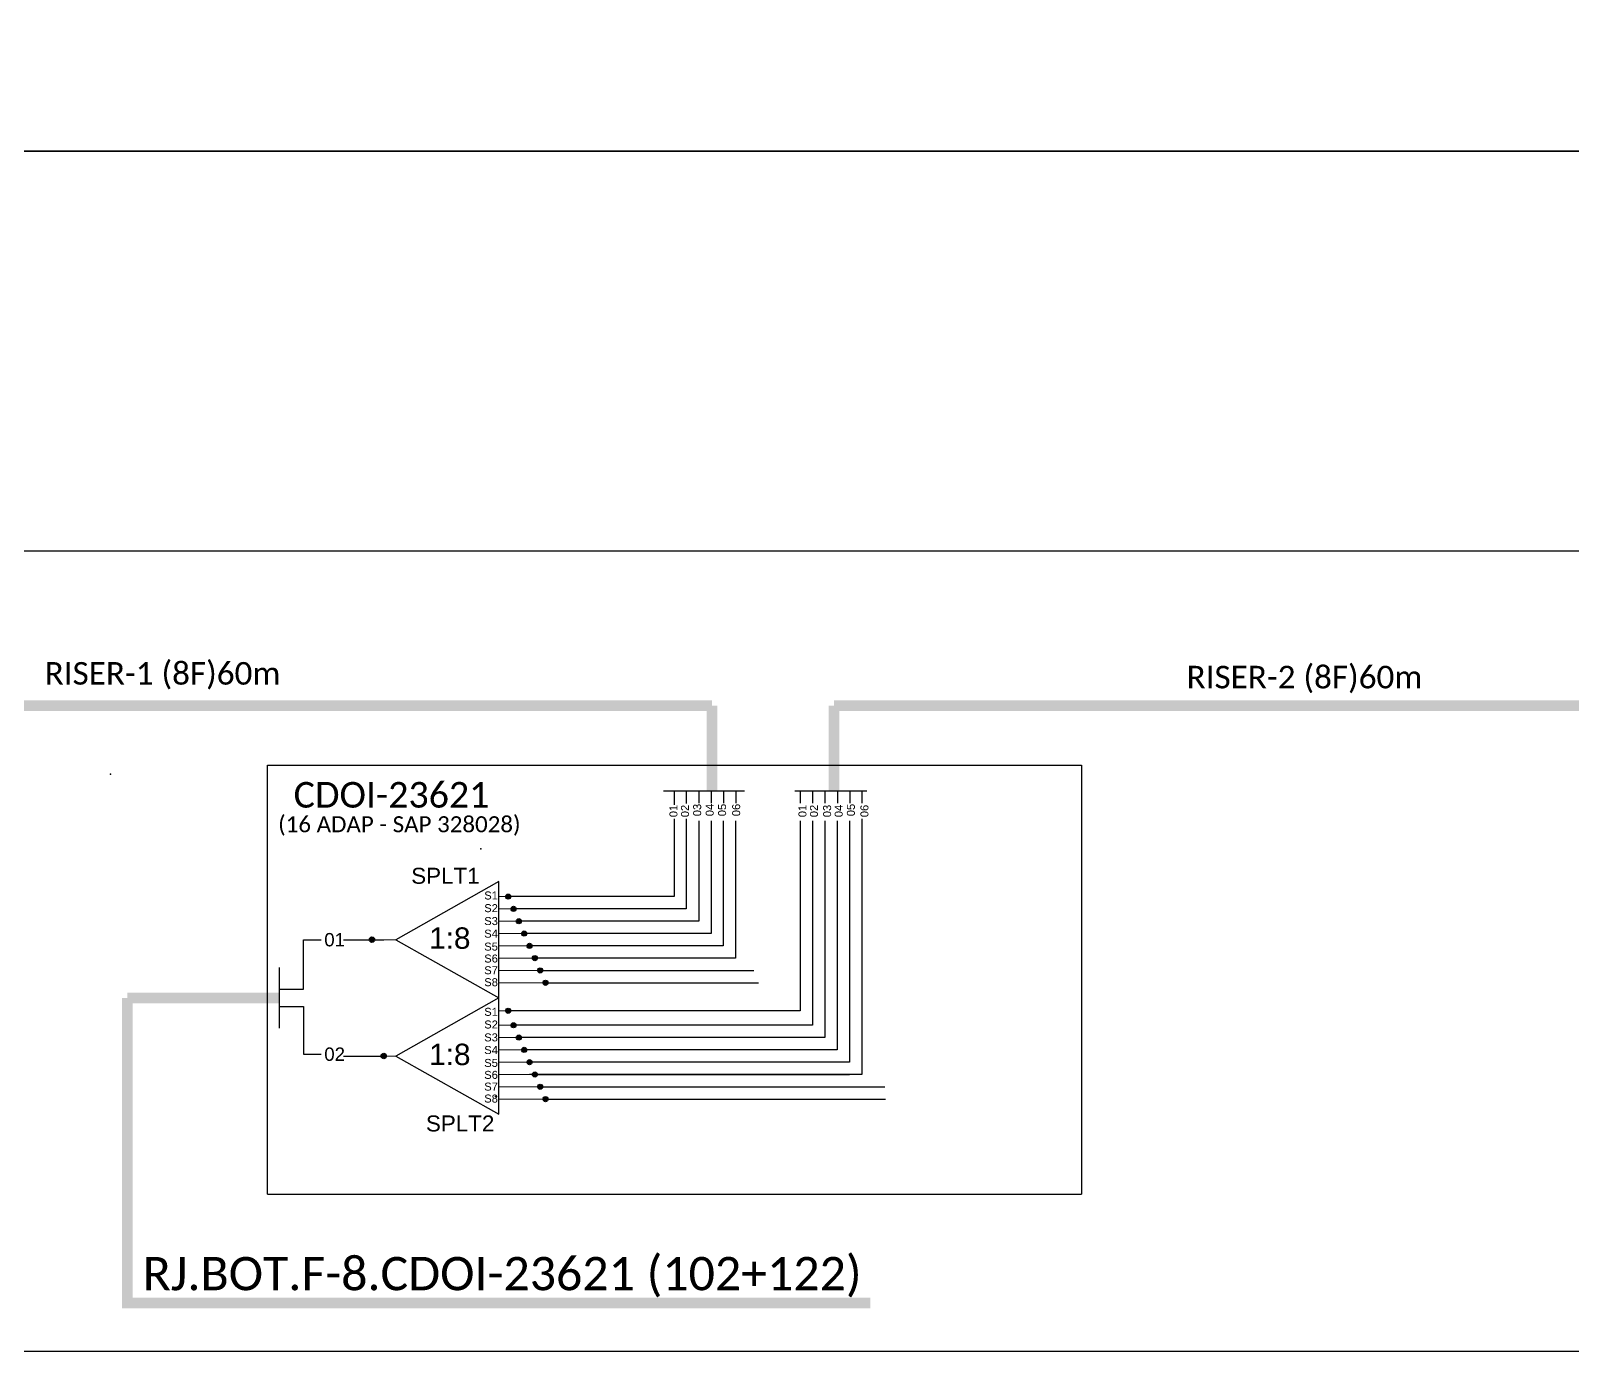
# Model space of a CAD drawing. Header units: metres. Extents: x -0.4 to 58.6, y 1.4 to 43.1.
# Drawn here: x 48.666 to 53.657, y 30.047 to 34.321 of the extents above; entities that cross this region are included whole.
import ezdxf
from ezdxf.enums import TextEntityAlignment as Align

# ---------------------------------------------------------------- set-up
doc = ezdxf.new("R2010")
doc.units = ezdxf.units.M
doc.styles.add('ARIAL', font='arial.ttf')
doc.styles.get("Standard").update_dxf_attribs({"font": 'arial.ttf'})
doc.styles.add('WMF-Calibri0', font='calibri.ttf')
doc.linetypes.add('RESERVA', pattern='A,0.5,-0.15,["RESERVA",Standard,S=0.18,R=0,X=0,Y=-0.1],-1.3', length=1.95)

# ---------------------------------------------------------------- blocks, each defined once
blk = doc.blocks.new('A$C415C251F')
at = {"color": 3}
blk.add_point((0, 0), dxfattribs=at)
blk = doc.blocks.new('LEG_CDOIA8_C-SPLT_ESQ')
at = {"color": 3, "extrusion": (0, 0, -1), "xscale": -1, "zscale": -1}
blk.add_blockref('A$C415C251F', (0, 0), dxfattribs=at)
at = {"color": 1, "style": 'WMF-Calibri0', "flags": 4}
blk.add_attdef('CDO', (21.44, -2.61), '', height=2, dxfattribs=at)
blk.add_attdef('MODELO', text='', height=1.5, dxfattribs=at).set_placement((22.54, -4.54), align=Align.CENTER)
at = {"style": 'ARIAL', "flags": 4}
blk.add_attdef('SPLITAGEM', text='', height=1.5, dxfattribs=at).set_placement((18.61, -12.59), align=Align.CENTER)
blk = doc.blocks.new('SPLITTER_')
blk.add_point((0, 0))
at = {"style": 'ARIAL', "flags": 4}
blk.add_attdef('SPLT', (0, -3.26), '', height=1.5, dxfattribs=at)

msp = doc.modelspace()

# ---------------------------------------------------------------- hatches: boundary and pattern name
h = msp.add_hatch(color=3)
h.dxf.hatch_style = 1
edge = h.paths.add_edge_path()
edge.add_arc((50.2122, 31.5183), 0.00836, 0, 360)
h = msp.add_hatch(color=3)
h.dxf.hatch_style = 1
edge = h.paths.add_edge_path()
edge.add_arc((50.2294, 31.4785), 0.00836, 0, 360)
h = msp.add_hatch(color=3)
h.dxf.hatch_style = 1
edge = h.paths.add_edge_path()
edge.add_arc((50.2467, 31.4386), 0.00836, 0, 360)
h = msp.add_hatch(color=3)
h.dxf.hatch_style = 1
edge = h.paths.add_edge_path()
edge.add_arc((50.264, 31.3988), 0.00836, 0, 360)
h = msp.add_hatch(color=3)
h.dxf.hatch_style = 1
edge = h.paths.add_edge_path()
edge.add_arc((49.7709, 31.3789), 0.00886, 0, 360)
h = msp.add_hatch(color=3)
h.dxf.hatch_style = 1
edge = h.paths.add_edge_path()
edge.add_arc((50.2813, 31.3589), 0.00836, 0, 360)
h = msp.add_hatch(color=3)
h.dxf.hatch_style = 1
edge = h.paths.add_edge_path()
edge.add_arc((50.2986, 31.3191), 0.00836, 0, 360)
h = msp.add_hatch(color=3)
h.dxf.hatch_style = 1
edge = h.paths.add_edge_path()
edge.add_arc((50.3158, 31.2793), 0.00836, 0, 360)
h = msp.add_hatch(color=3)
h.dxf.hatch_style = 1
edge = h.paths.add_edge_path()
edge.add_arc((50.3331, 31.2394), 0.00836, 0, 360)
h = msp.add_hatch(color=3)
h.dxf.hatch_style = 1
edge = h.paths.add_edge_path()
edge.add_arc((50.2122, 31.1487), 0.00836, 0, 360)
h = msp.add_hatch(color=3)
h.dxf.hatch_style = 1
edge = h.paths.add_edge_path()
edge.add_arc((50.2294, 31.1019), 0.00836, 0, 360)
h = msp.add_hatch(color=3)
h.dxf.hatch_style = 1
edge = h.paths.add_edge_path()
edge.add_arc((50.2467, 31.062), 0.00836, 0, 360)
h = msp.add_hatch(color=3)
h.dxf.hatch_style = 1
edge = h.paths.add_edge_path()
edge.add_arc((49.8093, 31.0023), 0.00886, 0, 360)
h = msp.add_hatch(color=3)
h.dxf.hatch_style = 1
edge = h.paths.add_edge_path()
edge.add_arc((50.264, 31.0222), 0.00836, 0, 360)
h = msp.add_hatch(color=3)
h.dxf.hatch_style = 1
edge = h.paths.add_edge_path()
edge.add_arc((50.2813, 30.9824), 0.00836, 0, 360)
h = msp.add_hatch(color=3)
h.dxf.hatch_style = 1
edge = h.paths.add_edge_path()
edge.add_arc((50.2986, 30.9425), 0.00836, 0, 360)
h = msp.add_hatch(color=3)
h.dxf.hatch_style = 1
edge = h.paths.add_edge_path()
edge.add_arc((50.3158, 30.9027), 0.00836, 0, 360)
h = msp.add_hatch(color=3)
h.dxf.hatch_style = 1
edge = h.paths.add_edge_path()
edge.add_arc((50.3331, 30.8628), 0.00836, 0, 360)

# ---------------------------------------------------------------- linework, layer by layer
for p, q in [((48.3584, 33.9316), (56.6207, 33.9316)), ((56.6207, 32.6367), (48.6134, 32.6367))]:
    msp.add_line(p, q)
msp.add_lwpolyline([(42.7315, 35.2265), (56.6207, 35.2265), (56.6207, 33.9316), (42.7315, 33.9316)], close=True)
at = {"color": 5, "const_width": 0.0346}
for points in [[(50.8716, 32.1368), (47.4154, 32.1368)], [(50.8716, 31.8592), (50.8716, 32.1368)]]:
    msp.add_lwpolyline(points, dxfattribs=at)
at = {"color": 6, "const_width": 0.0346}
for points in [[(51.2675, 31.8592), (51.2675, 32.1368)], [(53.801, 32.1368), (51.2675, 32.1368)]]:
    msp.add_lwpolyline(points, dxfattribs=at)
at = {"color": 1}
for points in [[(49.4324, 30.5552), (49.4324, 31.9441), (52.0683, 31.9441)], [(52.0683, 31.9441), (52.0683, 30.5552)], [(50.1819, 31.5672), (49.8478, 31.3789), (50.1819, 31.1906), (50.1819, 31.5672)], [(49.4704, 31.2884), (49.4704, 31.0927)], [(50.1819, 31.1906), (49.8478, 31.0023), (50.1819, 30.814), (50.1819, 31.1906)], [(49.4324, 30.5552), (52.0683, 30.5552)]]:
    msp.add_lwpolyline(points, dxfattribs=at)
at = {"color": 5}
for points in [[(50.9705, 31.8592), (50.7149, 31.8592)], [(50.749, 31.8592), (50.749, 31.8154)], [(50.7888, 31.8592), (50.7888, 31.8201)], [(50.8292, 31.8592), (50.8292, 31.8213)], [(50.8692, 31.8592), (50.8692, 31.8213)], [(50.9092, 31.8592), (50.9092, 31.8213)], [(50.9492, 31.8592), (50.9492, 31.8213)], [(50.9773, 31.8592), (50.9705, 31.8592)], [(50.749, 31.7703), (50.749, 31.5183), (50.2205, 31.5183)], [(50.7888, 31.7703), (50.7888, 31.4785), (50.2378, 31.4785)], [(50.8289, 31.7636), (50.8289, 31.4386), (50.2551, 31.4386)], [(50.8688, 31.7636), (50.8688, 31.3988), (50.264, 31.3988)], [(50.9086, 31.7636), (50.9086, 31.3589), (50.2813, 31.3589)], [(50.9486, 31.7636), (50.9486, 31.3191), (50.2986, 31.3191)]]:
    msp.add_lwpolyline(points, dxfattribs=at)
at = {"color": 6}
for points in [[(51.3735, 31.8592), (51.1407, 31.8592)], [(51.1576, 31.8592), (51.1576, 31.8213)], [(51.1979, 31.8592), (51.1979, 31.8213)], [(51.2375, 31.8592), (51.2375, 31.8213)], [(51.2779, 31.8592), (51.2779, 31.8213)], [(51.3179, 31.8592), (51.3179, 31.8213)], [(51.3575, 31.8592), (51.3575, 31.8203)], [(51.1576, 31.7636), (51.1576, 31.1487), (50.2122, 31.1487)], [(51.1976, 31.7636), (51.1976, 31.1018), (50.2294, 31.1019)], [(51.2375, 31.7636), (51.2375, 31.062), (50.2467, 31.062)], [(51.2775, 31.7636), (51.2775, 31.0221), (50.264, 31.0222)], [(51.3575, 31.7703), (51.3575, 30.9421), (50.2813, 30.9424)], [(51.3175, 31.7636), (51.3175, 30.9821), (50.2813, 30.9824)]]:
    msp.add_lwpolyline(points, dxfattribs=at)
at = {"color": 7, "lineweight": 0}
for points in [[(50.2122, 31.5183), (50.1819, 31.5183)], [(50.1819, 31.4785), (50.2294, 31.4785)], [(50.1819, 31.4386), (50.2467, 31.4386)], [(50.1819, 31.3988), (50.264, 31.3988)], [(50.1819, 31.3589), (50.2813, 31.3589)], [(50.1819, 31.3191), (50.2902, 31.3191)], [(50.1819, 31.2793), (50.3158, 31.2793)], [(50.1819, 31.2394), (50.3331, 31.2394)], [(50.2122, 31.1487), (50.1819, 31.1487)], [(50.1819, 31.1019), (50.2294, 31.1019)], [(50.1819, 31.062), (50.2467, 31.062)], [(50.1819, 31.0222), (50.264, 31.0222)], [(50.1819, 30.9824), (50.2813, 30.9824)], [(50.1819, 30.9425), (50.2902, 30.9425)], [(50.1819, 30.9027), (50.3158, 30.9027)], [(50.1819, 30.8628), (50.3331, 30.8628)]]:
    msp.add_lwpolyline(points, dxfattribs=at)
at = {"color": 3}
for points in [[(49.4704, 31.2191), (49.5496, 31.2191), (49.5496, 31.3789), (49.6069, 31.3789)], [(49.679, 31.3789), (49.8093, 31.3789), (49.8093, 31.3789)]]:
    msp.add_lwpolyline(points, dxfattribs=at)
at = {"color": 1, "lineweight": 0}
for points in [[(49.8478, 31.3789), (49.7709, 31.3789)], [(49.8478, 31.0023), (49.8093, 31.0023)]]:
    msp.add_lwpolyline(points, dxfattribs=at)
at = {"color": 8, "linetype": 'RESERVA', "ltscale": 0.1}
for points in [[(50.3158, 31.2793), (51.0079, 31.2793)], [(50.3331, 31.2394), (51.0231, 31.2394)], [(50.3158, 30.9027), (51.432, 30.9024)], [(50.3331, 30.8628), (51.4339, 30.8628)]]:
    msp.add_lwpolyline(points, dxfattribs=at)
at = {"color": 1, "const_width": 0.0346}
for points in [[(49.4704, 31.1906), (48.9787, 31.1906)], [(48.9787, 31.1906), (48.9787, 30.2032), (51.3847, 30.2032)]]:
    msp.add_lwpolyline(points, dxfattribs=at)
at = {"color": 2}
for points in [[(49.4704, 31.1625), (49.5496, 31.1625), (49.5496, 31.0083), (49.6069, 31.0083)], [(49.679, 31.0023), (49.8093, 31.0023), (49.8093, 31.0023)]]:
    msp.add_lwpolyline(points, dxfattribs=at)
at = {"color": 7}
msp.add_lwpolyline([(50.2986, 30.9425), (51.3175, 30.9425)], dxfattribs=at)
msp.add_lwpolyline([(42.7315, 30.0469), (57.0783, 30.0469)])
at = {"color": 3}
for centre, radius in [((50.2122, 31.5183), 0.00836), ((50.2294, 31.4785), 0.00836), ((50.2467, 31.4386), 0.00836), ((50.264, 31.3988), 0.00836), ((49.7709, 31.3789), 0.00886), ((50.2813, 31.3589), 0.00836), ((50.2986, 31.3191), 0.00836), ((50.3158, 31.2793), 0.00836), ((50.3331, 31.2394), 0.00836), ((50.2122, 31.1487), 0.00836), ((50.2294, 31.1019), 0.00836), ((50.2467, 31.062), 0.00836), ((49.8093, 31.0023), 0.00886), ((50.264, 31.0222), 0.00836), ((50.2813, 30.9824), 0.00836), ((50.2986, 30.9425), 0.00836), ((50.3158, 30.9027), 0.00836), ((50.3331, 30.8628), 0.00836)]:
    msp.add_circle(centre, radius, dxfattribs=at)

# ---------------------------------------------------------------- block references
ref = msp.add_blockref('LEG_CDOIA8_C-SPLT_ESQ', (48.9247, 31.9147), dxfattribs=dict(at, xscale=0.04147200000000942, yscale=0.04147200000000942, zscale=0.041472))
ref.add_attrib('CDO', 'CDOI-23621', (49.5174, 31.8064), dxfattribs={"color": 1, "height": 0.08294, "style": 'WMF-Calibri0'})
ref.add_attrib('MODELO', '(16 ADAP - SAP 328028)', dxfattribs={"color": 1, "height": 0.05184, "style": 'WMF-Calibri0'}).set_placement((49.8596, 31.7266), align=Align.CENTER)
ref = msp.add_blockref('SPLITTER_', (50.1238, 31.6725), dxfattribs=dict(xscale=-0.03456000000000786, yscale=0.03456000000000786, zscale=0.03456))
ref.add_attrib('SPLT', 'SPLT1', (49.8981, 31.5598), dxfattribs={"height": 0.05184, "style": 'ARIAL'})
ref = msp.add_blockref('SPLITTER_', (50.1715, 30.8708), dxfattribs=dict(xscale=-0.03456000000000786, yscale=0.03456000000000786, zscale=0.03456))
ref.add_attrib('SPLT', 'SPLT2', (49.9458, 30.7581), dxfattribs={"height": 0.05184, "style": 'ARIAL'})

# ---------------------------------------------------------------- texts
at = {"color": 5, "style": 'WMF-Calibri0'}
msp.add_text('RISER-1 (8F)60m', height=0.073008, dxfattribs=at).set_placement((48.7111, 32.2045))
at = {"color": 6, "style": 'WMF-Calibri0'}
msp.add_text('RISER-2 (8F)60m', height=0.073008, dxfattribs=at).set_placement((52.4088, 32.1924))
at = {"style": 'ARIAL'}
for s, p in [('01', (50.7471, 31.7954)), ('02', (50.7846, 31.7954)), ('03', (50.824, 31.7986)), ('04', (50.8646, 31.7986)), ('05', (50.9046, 31.7986)), ('06', (50.9503, 31.7986)), ('01', (51.1648, 31.7954)), ('02', (51.2022, 31.7954)), ('03', (51.2447, 31.7954)), ('04', (51.2822, 31.7954)), ('05', (51.3217, 31.7986)), ('06', (51.3655, 31.7954))]:
    msp.add_text(s, height=0.02592, rotation=90, dxfattribs=at).set_placement(p, align=Align.MIDDLE_CENTER)
at = {"color": 1, "style": 'ARIAL'}
for s, height, p in [('S1', 0.02592, (50.1345, 31.509)), ('S2', 0.02592, (50.1345, 31.468)), ('S3', 0.02592, (50.1345, 31.4262)), ('1:8', 0.06912, (49.9558, 31.3495)), ('S4', 0.02592, (50.1345, 31.3855)), ('S5', 0.02592, (50.1345, 31.3436)), ('S6', 0.02592, (50.1345, 31.3049)), ('S7', 0.02592, (50.1345, 31.267)), ('S8', 0.02592, (50.1345, 31.2283)), ('S1', 0.02592, (50.1345, 31.1324)), ('S2', 0.02592, (50.1345, 31.0914)), ('S3', 0.02592, (50.1345, 31.0496)), ('1:8', 0.06912, (49.9558, 30.973)), ('S4', 0.02592, (50.1345, 31.0089)), ('S5', 0.02592, (50.1345, 30.967)), ('S6', 0.02592, (50.1345, 30.9283)), ('S7', 0.02592, (50.1345, 30.8904)), ('S8', 0.02592, (50.1345, 30.8517))]:
    msp.add_text(s, height=height, dxfattribs=at).set_placement(p)
at = {"style": 'ARIAL'}
for s, p in [('01', (49.6501, 31.3789)), ('02', (49.6501, 31.0083))]:
    msp.add_text(s, height=0.0432, dxfattribs=at).set_placement(p, align=Align.MIDDLE_CENTER)
at = {"color": 1, "style": 'WMF-Calibri0'}
msp.add_text('RJ.BOT.F-8.CDOI-23621 (102+122)', height=0.107772, dxfattribs=at).set_placement((50.1926, 30.298, 0.2245), align=Align.MIDDLE_CENTER)

doc.saveas('drawing.dxf')
